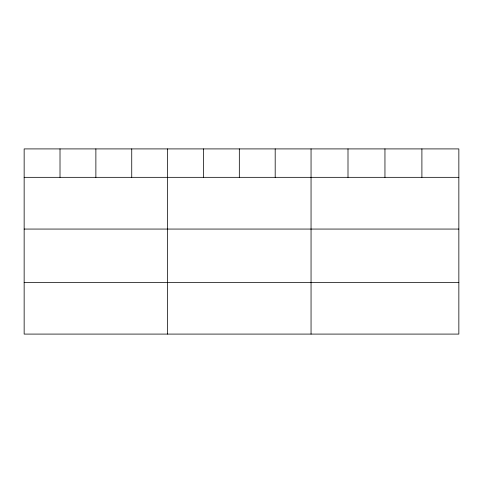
<?xml version="1.0" encoding="UTF-8"?>
<svg xmlns="http://www.w3.org/2000/svg" width="483" height="483" viewBox="0 0 483 483"><rect width="100%" height="100%" fill="white"/><g stroke="black" fill="none" stroke-linecap="round" stroke-linejoin="round"><path stroke-width="0.72" d="M458.85 177.333L458.85 334.091L24.15 334.091L24.15 148.909L458.85 148.909L458.85 177.333L24.15 177.333M24.15 229.063L458.85 229.063M24.15 282.362L458.85 282.362M421.9 148.909L421.9 177.333M384.951 148.909L384.951 177.333M348.001 148.909L348.001 177.333M311.052 148.909L311.052 334.091M275.189 148.909L275.189 177.333M239.326 148.909L239.326 177.333M203.464 148.909L203.464 177.333M167.601 148.909L167.601 334.091M131.738 148.909L131.738 177.333M95.876 148.909L95.876 177.333M60.013 148.909L60.013 177.333"/></g></svg>
